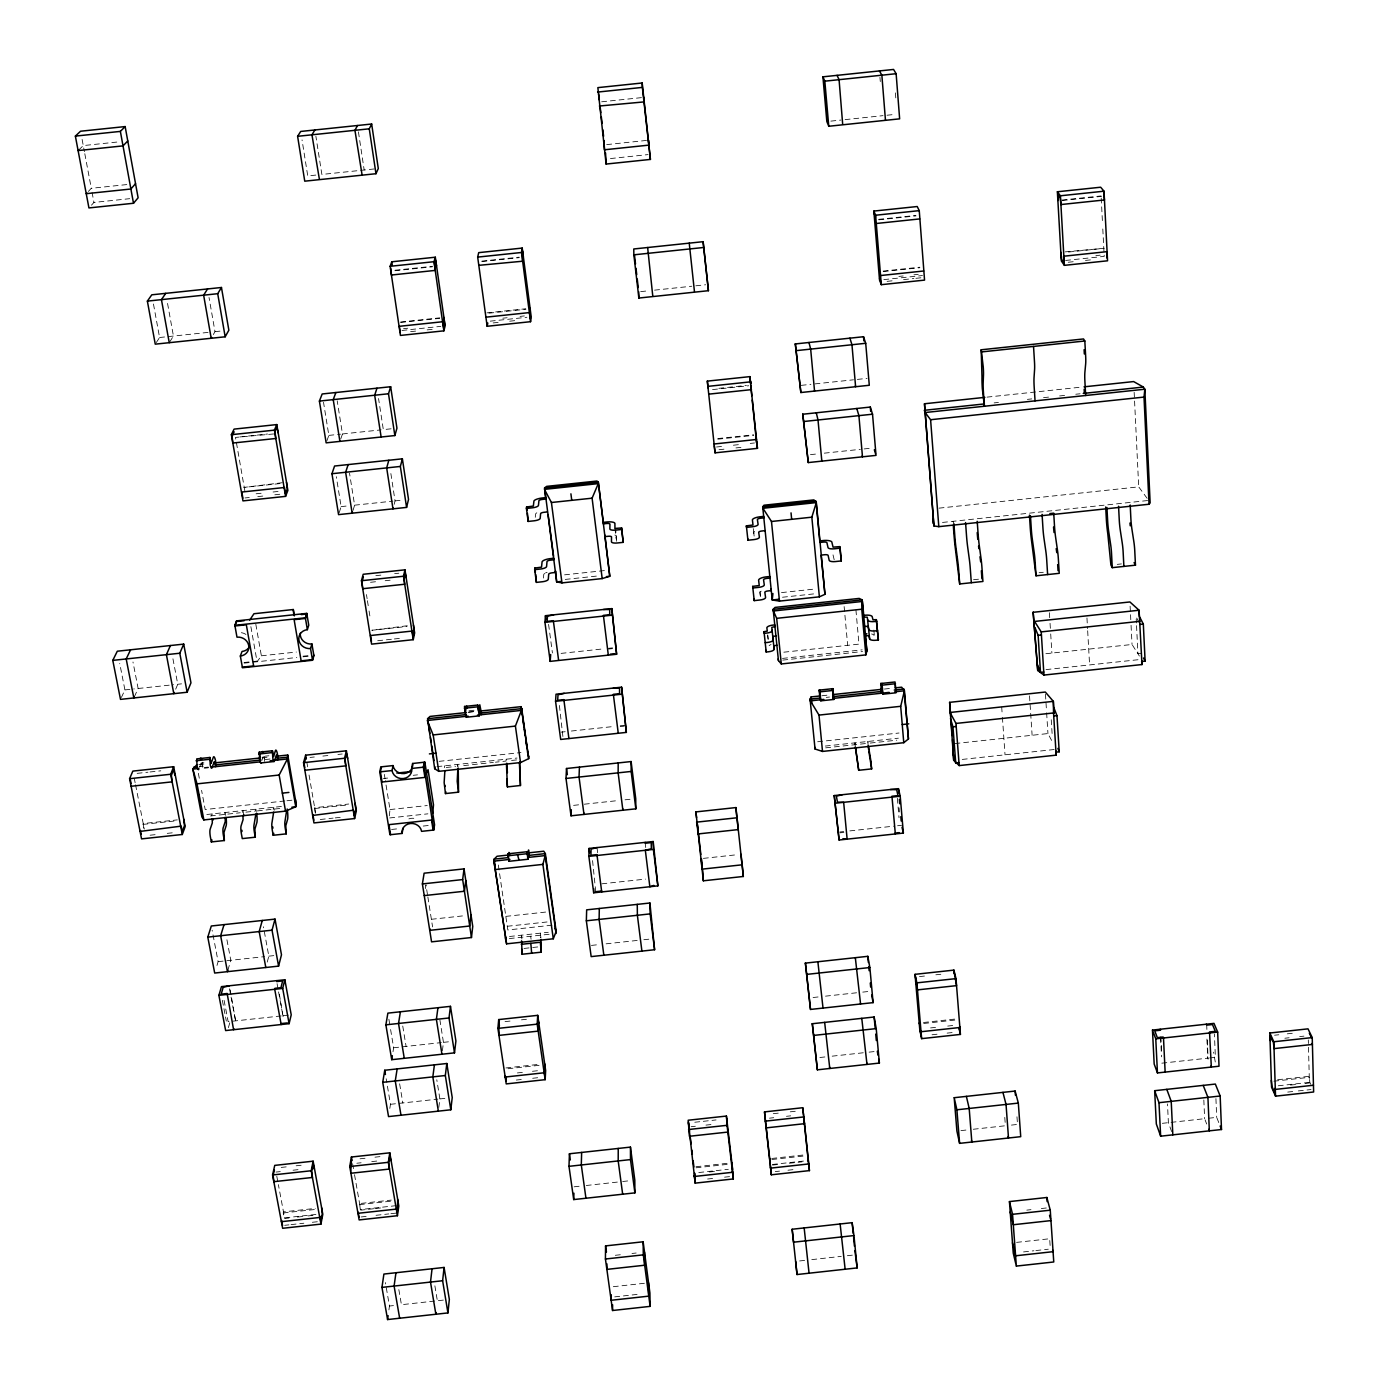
<?xml version="1.0" encoding="UTF-8"?>
<svg xmlns="http://www.w3.org/2000/svg" width="1389" height="1389" viewBox="0 0 1389 1389"><rect width="100%" height="100%" fill="white"/><g stroke="black" fill="none" stroke-linecap="round" stroke-linejoin="round"><path stroke-width="0.75" stroke-dasharray="5 3.75" d="M616.508 541.224L615.761 529.973M595.725 891.686L592.478 859.756M562.892 736.517L559.142 703.216M543.412 578.067L543.776 574.404A8.403 2.604 -7.2 0 1 544.905 573.327M535.269 517.298L535.685 513.843A8.473 2.448 -7.1 0 1 538.203 512.142M506.204 759.21L506.013 761.05L495.456 762.196M389.302 815.899L390.014 809.561L385.343 780.618M438.802 1107.467L439.879 1098.925L436.788 1079.757M442.397 1050.657L443.456 1042.358L439.896 1019.925M388.92 1309.879L389.458 1306.025L385.395 1282.585M457.38 766.277L457.658 764.436L458.127 767.561M389.823 1108.405L390.465 1104.307L386.177 1078.767M425.347 888.561L425.937 884.776L427.534 894.933M444.411 767.683L444.706 765.825M393 1051.733L393.643 1047.775L390.24 1027.391M396.264 1205.652L360.289 1209.576L359.612 1203.551L391.333 1200.079M315.945 1214.437L284.189 1217.91L283.252 1212.962L283.495 1211.885L315.251 1208.413M283.096 1016.661L278.824 990.93M315.095 812.27L314.678 807.703L348.726 804.023M394.146 504.363L395.049 500.891L390.795 473.093M267.226 962.108L268.824 956.17L263.441 926.776M228.404 1027.634L229.862 1022.443M227.883 970.216L230.8 960.285L226.442 937.193M273.129 809.214L273.685 807.304L274.241 810.412M216.979 965.442L218.125 961.657L212.118 930.179M353.014 510.423L354.612 505.179L349.507 473.128M264.605 761.398L264.622 756.397M261.879 760.53L263.129 756.606M339.211 512.628L341.121 506.62L336.312 476.705M224.549 814.44L225.192 812.513L225.782 815.621M211.597 815.829L212.257 813.902M340.791 438.82L342.475 433.958L337.197 400.813M326.832 440.973L328.846 435.399L323.515 402.254M202.568 762.231L202.638 768.048L201.179 763.047L206.857 762.422M199.582 767.214L201.11 763.134M143.605 828.122L143.223 823.538L177.341 819.875M175.691 689.187L177.757 684.256L172.358 655.73M134.368 696.757L138.136 688.493L132.979 662.015M121.381 697.486L124.923 689.916L119.714 663.438M213.333 334.558L215 331.658L209.027 297.489M169.771 341.85L173.434 336.051L167.27 301.882M156.332 342.51L159.579 337.51L153.346 303.358M255.819 624.251L261.375 655.799L257.087 661.754L250.801 626.265M91.448 205.19L93.948 202.429L129.698 198.679M88.358 191.439L91.292 188.296L127.111 184.546M78.756 149.96L83.271 145.585L119.28 141.817M389.458 1306.025L393.452 1305.591M443.351 1300.104L401.438 1304.705L398.504 1287.655M799.63 1260.952L805.603 1260.292M811.801 1259.615L841.265 1256.368M847.359 1255.708L853.315 1255.048M613.313 1286.7L644.409 1283.28M1016.609 1242.374L1049.667 1238.745L1050.362 1248.971M614.719 1296.875L639.565 1294.149M1023.554 1251.923L1033.867 1250.777M1035.916 1250.551L1048.296 1249.197M431.371 919.292L464.759 915.681M505.839 916.375L547.926 911.826M507.28 926.272L549.315 921.723M551.937 925.196L507.818 929.97L498.304 864.843M218.125 961.657L264.587 956.622M268.824 956.17L275.144 955.476M509.503 936.499L548.256 932.297M509.329 938.582L550.113 934.155M524.018 948.444L538.845 946.829M591.436 945.405L599.822 944.503M606.108 943.826L637.568 940.405M643.854 939.728L650.156 939.051M281.186 1015.932L228.161 1021.679L223.837 999.004M283.339 1015.689L289.242 1015.046M505.04 1021.627L511.204 1020.95M521.465 1019.839L527.629 1019.161M919.483 976.589L927.678 975.703M935.856 974.8L942.002 974.14M813.086 997.51L819.302 996.833M825.517 996.156L858.628 992.562M862.76 992.111L868.958 991.433M393.643 1047.775L441.372 1042.583M443.456 1042.358L449.689 1041.681M505.943 1067.95L540.373 1064.2M923.494 1022.495L955.649 1018.988M508.009 1068.731L540.321 1065.207M923.702 1023.467L955.875 1019.96M517.385 1072.933L523.844 1072.221M532.456 1071.284L538.897 1070.589M930.561 1027.929L939.138 1026.992M947.715 1026.072L954.139 1025.36M516.309 1080.052L524.486 1079.166M532.682 1078.263L540.877 1077.378M932.054 1034.77L938.513 1034.058M947.124 1033.121L955.754 1032.183M390.465 1104.307L437.813 1099.133M439.879 1098.925L446.043 1098.248M819.892 1057.498L826.038 1056.821M832.202 1056.161L865 1052.584M869.097 1052.133L875.261 1051.473M1274.564 1035.222L1278.8 1034.77M1287.29 1033.833L1293.663 1033.138M1284.877 1038.225L1289.114 1037.757M1299.705 1036.593L1303.941 1036.142M1161.829 1063.175L1207.718 1058.175L1208.117 1059.147L1207.319 1040.048M1209.628 1057.967L1215.375 1057.342L1214.42 1033.989M281.22 1167.42L287.627 1166.725M296.152 1165.788L302.559 1165.093M360.046 1158.808L366.453 1158.113M374.978 1157.176L383.503 1156.238M694.795 1122.243L701.185 1121.548M703.303 1121.322L716.064 1119.933M773.274 1113.683L779.646 1112.988M790.272 1111.825L796.644 1111.131M276.012 1172.073L280.265 1171.604M293.044 1170.215L299.434 1169.503M356.851 1163.235L361.105 1162.767M371.748 1161.603L378.138 1160.909M691.114 1126.722L695.368 1126.253M705.977 1125.107L712.349 1124.413M769.489 1118.162L773.725 1117.694M786.452 1116.305L790.688 1115.853M1277.654 1079.739L1309.254 1076.301L1309.844 1082.326L1312.31 1087.57M1273.887 1081.198L1309.705 1077.291M1278.262 1085.781L1309.844 1082.326M1290.485 1085.087L1296.805 1084.392M1305.209 1083.472L1309.428 1083.021L1308.299 1039.944M1287.725 1092.084L1296.197 1091.164M1298.316 1090.921L1311.008 1089.549M960.945 1130.611L969.036 1129.726M973.307 1129.257L1005.393 1125.75M1011.452 1125.09L1017.512 1124.43L1016.922 1116.079M696.011 1166.743L729.763 1163.044M771.78 1158.461L805.516 1154.763M283.252 1212.962L315.043 1209.489M359.421 1204.628L393.295 1200.929M696.063 1167.802L729.833 1164.104M771.885 1159.502L805.637 1155.804M698.789 1172.542L728.305 1169.295M772.44 1164.468L808.259 1160.544M288.964 1218.014L284.728 1218.466L278.373 1184.643M297.42 1217.077L305.875 1216.156M307.993 1215.931L316.449 1214.993M373.45 1208.76L360.758 1210.149L354.073 1172.09M375.551 1208.534L384.006 1207.597M574.126 1186.814L582.217 1185.928M586.262 1185.494L618.4 1181.97M622.671 1181.501L630.762 1180.615M709.466 1171.986L717.905 1171.066M772.51 1165.076L780.948 1164.156M789.369 1163.235L801.991 1161.864M1162.367 1123.319L1204.628 1118.683L1206.676 1124.014M1208.638 1118.249L1216.695 1117.364L1218.761 1122.572M284.693 1225.306L288.947 1224.855M291.065 1224.612L303.826 1223.223M312.351 1222.285L318.723 1221.591M361.157 1216.938L367.529 1216.243M376.037 1215.306L388.798 1213.917M390.917 1213.691L397.289 1212.979M707.609 1179.018L716.099 1178.08M724.572 1177.16L730.927 1176.466M775.253 1171.604L779.489 1171.135M787.962 1170.215L794.317 1169.521M615.327 1255.291L623.661 1254.389M631.995 1253.468L636.162 1253.017M1026.801 1210.132L1030.968 1209.663M1041.333 1208.534L1047.566 1207.84M939.051 508.148L1138.702 486.862L1148.686 500.439L941.048 522.594M375.863 575.654L384.215 574.768M394.667 573.64L398.834 573.206M370.55 582.286L376.801 581.609M385.152 580.724L393.504 579.838M564.594 574.838L606.021 570.41M565.271 579.421L599.215 575.81M407.237 625.745L371.835 630.259L407.064 626.491M781.503 592.599L815.812 588.919M782.511 597.235L816.194 593.641M377.704 640.746L392.288 639.183M394.372 638.957L402.688 638.072M261.375 655.799L296.343 652.049M973.515 579.734L979.835 579.057M1039.094 572.719L1043.295 572.268M1117.242 564.368L1121.444 563.917M244.03 662.501L256.965 661.129M303.01 656.198L309.487 655.504M244.151 663.126L296.795 657.501M303.115 656.823L309.591 656.129M124.923 689.916L134.351 688.909M138.136 688.493L173.59 684.708M177.757 684.256L181.525 683.857M561.087 653.386L604.111 648.785M608.417 648.316L612.532 647.882M608.399 649.062L612.532 648.628M783.847 652.188L858.975 644.131L855.902 609.649M782.511 658.403L862.187 649.861M782.771 660.105L862.569 651.545M468.996 710.803L478.354 709.796M468.805 712.001L475.385 711.29M468.145 712.349L476.618 711.428M1045.882 653.715L1132.035 644.479L1139.379 656.042M1141.168 653.264L1137.921 653.611L1136.515 624.981M1046.021 669.602L1139.397 659.584M821.923 695.767L830.535 694.83M884.411 689.048L893.04 688.128M265.195 756.172L268.928 755.772M198.887 764.575L207.343 763.672M262.035 757.821L268.702 757.074M826.264 697.382L829.493 697.035M137.146 773.36L147.911 772.215M150.047 771.971L160.794 770.826M199.408 766.606L203.315 766.19M265.177 759.557L270.056 759.019M310.025 757.439L314.313 756.988M322.89 756.067L329.332 755.373M337.926 754.453L342.215 753.984M561.104 732.142L565.184 731.708M571.383 731.031L613.938 726.464M620.223 725.787L626.335 725.145M620.223 726.603L624.303 726.152M439.08 761.346L520.962 752.56M436.927 766.659L517.003 758.047M446.268 767.475L455.54 766.485M463.735 765.599L493.338 762.422M511.569 760.46L518.982 759.661M383.364 778.517L387.635 778.066M413.228 775.305L417.499 774.854M817.67 741.761L899.03 733.01M284.814 800.967L205.19 809.527L201.579 790.358M286.967 800.741L295.579 799.804M825.326 746.049L898.37 738.184M206.822 814.492L282.314 806.367M825.656 747.855L868.212 743.271L867.812 741.466L868.09 744.608M870.243 743.063L896.773 740.198M210.399 815.968L240.245 812.756M257.364 810.916L281.967 808.259M142.876 824.406L177.011 820.743M314.452 808.554L348.535 804.891M954.972 743.566L1047.948 733.566L1052.602 742.299M150.116 835.206L158.676 834.285M167.253 833.365L173.677 832.671M390.014 809.561L427.274 805.551M320.269 819.493L333.1 818.121M335.235 817.895L343.795 816.975M389.719 817.947L427.899 813.832M962.264 759.418L1054.182 749.522M573.622 805.36L580.046 804.665M584.335 804.196L618.609 800.515M625.033 799.821L631.457 799.126M391.576 829.459L399.233 828.643M428.194 825.517L422.447 826.142A9.81 8.907 8 0 0 421.77 823.885M839.72 831.994L843.713 831.56M849.86 830.9L893.596 826.177M897.589 825.743L901.583 825.309M839.859 832.862L843.87 832.428M703.407 858.367L736.865 854.739M601.871 883.821L645.52 879.098M610.448 158.554L648.073 154.596M395.136 270.23L432.413 266.306M481.966 261.097L519.208 257.173M878.681 219.34L915.802 215.434M1061.995 200.051L1101.112 195.936M394.945 270.733L432.257 266.81M481.844 261.583L519.139 257.66M878.89 219.809L916.028 215.903M1062.325 200.502L1101.477 196.387M159.579 337.51L210.833 332.11M215 331.658L220.938 331.033M640.694 291.621L648.559 290.787M654.566 290.145L691.791 286.221M695.837 285.804L705.681 284.762M400.727 321.953L439.792 317.838M486.949 312.855L525.789 308.757M883.126 271.081L919.674 267.226M1065.137 251.878L1104.133 248.284L1065.467 252.364M400.553 322.491L439.653 318.376M488.893 313.185L525.91 309.278M883.317 271.567L919.9 267.712M403.557 328.672L407.672 328.238M502.818 318.203L507.124 317.734M520.076 316.379L524.382 315.928M898.891 276.411L903.197 275.96M913.945 274.814L918.251 274.362M1095.886 255.628L1100.175 255.177M401.994 330.46L440.817 326.363M490.265 321.154L526.9 317.282M883.821 279.623L922.47 275.543M1065.623 260.438L1104.22 256.375L1102.658 226.199M410.623 331.641L416.839 330.981M427.17 329.887L433.368 329.245M493.164 322.925L499.363 322.265M509.694 321.189L517.958 320.303M887.102 281.359L895.332 280.491M903.579 279.623L913.858 278.529M915.924 278.321L922.105 277.661M1068.228 262.243L1076.857 261.34M1085.486 260.42L1094.115 259.517M239.776 436.962L267.521 434.01M273.65 433.958L235.505 437.413L245.193 492.869M718.842 388.33L746.449 385.413M712.54 389.597L748.671 385.76M328.846 435.399L340.531 434.167M342.475 433.958L381.176 429.861M391.108 428.802L383.329 429.635L378.555 398.539M801.21 385.361L810.898 384.319M814.978 383.902L853.506 379.805M857.378 379.405L867.066 378.381M987.006 397.132L1081.892 387.062M994.142 402.897L998.431 402.445M1027.391 399.372L1031.697 398.903M1043.556 397.653L1048.869 397.08M1059.616 395.952L1065.033 395.379M1075.781 394.233L1080.069 393.782M282.262 482.712L243.839 487.417L282.002 483.355M717.766 438.577L753.619 434.774M717.835 439.184L753.723 435.382M256.132 493.789L262.469 493.112M273.06 492.001L279.415 491.324M716.533 446.998L722.853 446.32M733.392 445.209L739.712 444.532M750.251 443.404L754.453 442.969M245.02 497.957L249.273 497.505M257.798 496.602L266.306 495.699M274.831 494.797L281.22 494.102M718.998 449.723L725.353 449.046M735.962 447.918L742.316 447.241M810.464 454.637L818.138 453.821M824.302 453.161L860.347 449.342M864.184 448.925L871.858 448.109M341.121 506.62L346.903 505.995M354.612 505.179L392.931 501.116M395.049 500.891L402.758 500.075M601.663 101.796L641.683 97.612M315.807 175.083L307.75 175.934L302.038 139.924M374.266 168.954L321.866 174.441L315.893 136.313M606.698 144.612L646.493 140.428M830.865 121.121L840.883 120.062M845.102 119.628L883.022 115.652M887.033 115.235L895.054 114.384M1139.049 622.498L1136.098 616.768L1136.41 622.932M873.855 635.277L873.75 635.051A6.615 2.274 -5.1 0 0 871.563 633.974M1215.271 1061.977L1213.604 1052.15M952.993 521.309L953.913 523.809M1171.621 1131.531L1168.392 1122.659L1167.489 1103.925M263.736 757.057L264.066 758.394M834.181 559.75L832.949 554.558A8.351 2.622 -5.4 0 0 830.257 553.326M616.542 536.362L616.49 536.085A8.421 2.535 -6.8 0 0 614.841 535.043M855.329 744.66L854.947 742.855L855.242 745.98M134.334 778.639L135.132 782.719M135.549 784.768L144.334 829.111M222.362 1000.358L223.56 1006.574M223.942 1008.657L225.14 1014.855M225.539 1016.939L226.32 1021.071M230.175 989.888L235.765 1021.8L231.078 997.042M229.498 988.794L230.678 994.975M82.107 139.421L84.416 151.679M84.798 153.71L91.292 188.296M92.056 192.342L93.948 202.429M276.793 1176.257L277.974 1182.543M198.367 773.326L199.981 781.833M277.071 983.638L278.199 989.836M278.581 991.902L282.714 1014.612M243.544 813.711L242.988 810.603L242.363 812.53L255.316 811.124L255.923 809.214L256.479 812.322M352.598 1163.704L353.709 1169.989M306.934 762.735L307.646 766.832M309.053 774.993L315.633 813.277M434.879 1285.832L437.361 1300.764M388.885 1019.248L389.91 1025.36M399.633 1083.802L402.827 1102.953M402.741 1026.037L406.092 1046.421M384.336 774.42L385.013 778.552M366.453 594.561L367.113 598.676M367.425 600.725L368.745 608.955M369.075 611.004L370.377 619.234M427.864 896.964L432.587 926.914M358.431 131.868L364.178 170.014M530.72 936.255L531.067 939.277M754.14 536.067L753.706 532.56A8.386 2.552 -5.8 0 1 755.182 531.171M548.586 624.39L552.423 652.986M597.096 848.453L597.652 852.707M614.928 528.376L616.23 539.071M645.208 843.262L645.729 847.516M521.882 939.016L521.379 935.214L521.483 939.311M767.735 635.172L768.169 639.305M767.666 634.964L768.1 639.096M753.255 528.584L754.158 535.529M759.939 591.662L760.582 597.964L759.887 592.547A8.317 2.709 -5.8 0 1 762.023 590.759M540.929 937.801L540.356 933.165L540.529 937.662M844.13 606.559L847.672 645.347M873.855 630.085L874.566 638.159M899.048 807.86L899.395 811.957M897.363 798.328L897.919 804.804M898.11 806.974L899.03 817.756M879.949 77.315L880.296 81.569M895.401 92.889L895.888 99.279M1004.785 1117.398L1005.237 1123.666M1001.695 706.914L1002.268 715.248M1002.424 717.332L1005.028 754.817M1029.527 695.837L1032.114 735.267M1051.247 719.745L1052.115 733.722M1045.448 694.135L1046.507 710.734M1046.629 712.817L1047.948 733.566M1049.407 612.705L1049.928 621.213M1050.049 623.331L1050.588 631.821M1050.709 633.957L1051.89 653.073M1086.962 617.983L1087.552 628.644M1087.674 630.78L1089.601 664.932M1101.217 198.089L1102.553 224.028M1160.857 1036.576L1161.569 1051.438M1160.579 1037.722L1161.517 1056.821M1130.108 606.194L1130.438 612.584M1130.542 614.702L1130.959 623.21M1131.063 625.345L1132.035 644.479M1134.153 392.323L1138.702 486.862M1203.829 1099.949L1204.628 1118.683M1215.931 1098.63L1216.695 1117.364M1206.711 1025.169L1206.885 1029.423M1206.919 1039.076L1207.718 1058.175M545.53 572.962A8.403 2.604 -7.2 0 1 547.11 572.32M408.887 818.885A9.81 8.907 8 0 1 416.387 818.972M241.339 632.707A10.227 9.358 18.5 0 1 246.27 634.669M769.124 645.677A6.615 2.274 -5.8 0 1 771.069 644.531"/><path stroke-width="1.5" d="M622.88 808.936L622.88 810.221L618.14 772.84L618.192 762.943M603.312 522.351L598.312 482.191L596.992 481.028L546.658 486.376L544.575 487.904L556.676 581.922L561.972 582.894L602.184 578.588L609.788 576.261L604.892 535.112L604.857 536.64L608.208 536.276A3.368 1.007 -6.8 0 1 611.525 536.935L611.455 541.797A5.921 1.788 -6.7 0 0 617.324 542.977L623.21 542.352L621.647 527.959L614.945 528.445L614.91 523.288A8.438 2.5 -6.8 0 0 607.74 521.899L603.312 522.351L603.277 523.861L606.628 523.497A3.368 0.99 -6.8 0 1 609.945 524.157L609.875 528.949A5.921 1.771 -6.7 0 0 615.744 530.112L621.647 529.487L621.647 527.959M626.352 732.402L621.612 687.173L556.017 694.205L555.565 701.306L560.687 739.452L626.352 732.402L621.612 687.173M618.244 1148.443L618.192 1160.944L622.671 1194.21M618.157 732.472L613.348 694.326L619.529 693.667L619.563 688.18L613.417 688.059M611.177 1294.704L611.143 1300.278L648.75 1296.145L648.559 1282.828M616.612 654.254L611.82 608.608L545.46 615.692L544.939 622.341L550.183 661.372L616.612 654.254L611.82 608.608M612.566 1310.504L605.43 1259.007L605.569 1245.898L643.142 1241.783L649.913 1293.003L650.121 1306.372L612.566 1310.504L612.601 1304.757M606.924 1263.886L606.871 1269.39L644.67 1265.223L644.496 1252.097M599.319 908.475L599.11 919.414L603.85 955.233M603.521 609.493L609.736 609.563L609.667 614.702L603.399 615.362L608.313 655.157M506.794 778.812L507.419 786.903L520.458 785.497L519.712 761.814M597.114 847.568L591.072 849.096L590.915 855.259L596.957 854.617L601.715 891.946L601.732 891.026L595.725 891.686M832.862 688.666L833.921 699.448L820.812 700.82L819.77 690.073L832.862 688.666L833.209 690.42L820.083 691.826M593.693 892.797L588.867 856.371L589.092 848.436L653.195 841.526L657.865 885.869L593.693 892.797L593.798 888.752M581.644 1152.436L581.297 1164.972L585.95 1198.238M984.853 397.358L924.484 403.765L933.929 525.945L938.808 526.657L1149.033 504.242L1150.144 502.887L1144.831 389.215L1143.373 387.062L1133.632 381.576L1084.045 386.837M586.349 920.803L586.662 909.847L649.913 903.006L654.601 949.729L591.158 956.604L586.349 920.803L650.139 913.893L649.913 903.006M1054.095 713.408L1053.348 701.358L1045.327 692.052L949.625 702.348L953.705 760.339L959.209 765.582L1056.161 755.147L1056.265 751.241M573.709 1199.575L568.986 1166.326L569.438 1153.773L630.45 1147.106L634.808 1180.181L634.895 1192.873L573.709 1199.575L573.917 1193.203M584.04 813.121L583.988 814.405L579.039 777.059L579.421 767.11M606.108 164.058L597.86 87.629L642.187 82.993L650.417 159.422L606.108 164.058L605.552 152.912M571.018 815.812L566 778.465L566.504 768.499L631.11 761.554L635.728 798.675L635.832 808.832L571.018 815.812L571.296 809.683M895.523 687.833L895.193 683.718M599.354 106.015L643.975 101.918L643.802 97.386M509.78 854.877L497.036 856.266L494.137 859.149L493.928 861.128L506.586 943.843L553.291 938.773L556.156 931.446L545.339 853.61L543.759 851.214L528.896 852.829M545.165 1079.67L545.651 1070.589L537.717 1015.342L498.703 1019.578L497.904 1028.398L506.238 1083.906L545.165 1079.67L537.178 1024.144L537.717 1015.342M564.212 693.337L558.013 694.778L557.666 700.299L563.865 699.639L568.9 738.566M544.679 1063.731L544.974 1076.926L544.228 1071.77L544.175 1072.777L505.197 1077.031L505.283 1076.006L506.065 1081.18L506.343 1077.638M518.809 859.392L517.541 854.739M538.724 1022.304L538.654 1023.276L537.908 1018.05L538.185 1031.124L498.964 1035.395L498.877 1022.287M521.569 940.839L522.108 954.243L541.189 952.177L541.068 939.415M509.173 860.433L508.982 861.302L508.044 853.801L527.386 851.7C527.56 864.583 528.549 838.036 529.192 857.308L545.2 855.589L545.339 853.61L529.331 855.346M558.534 659.706L553.343 620.709L547.092 621.387L547.492 616.212L553.76 614.806M507.402 772.701L506.777 763.203M550.183 661.372L550.686 654.497M522.108 954.243L521.899 949.329M529.192 857.308C528.966 846.422 527.976 870.747 527.386 851.7M432.778 813.294L433.49 804.873L428.055 769.714L426.024 773.933M466.027 712.574L430.017 716.429L427.604 718.703L434.688 768.725L438.75 771.346L520.545 762.561L528.705 758.62L521.118 706.654L480.854 710.977M606.472 576.609L609.788 576.261L598.312 482.191L544.575 487.904L545.721 499.05L542.37 499.415A3.386 0.972 -7.1 0 0 538.915 500.752L538.446 505.457A5.973 1.719 -7.2 0 1 532.352 507.818L526.414 508.461L528.167 521.431L534.088 520.806A5.955 1.736 -7.2 0 0 540.182 518.392L540.616 513.635A3.386 0.972 -7.1 0 1 544.071 512.281L547.422 511.933M560.896 581.47L556.676 581.922L555.531 570.879L555.426 572.459L552.093 572.824A3.351 1.042 -7.2 0 0 548.69 574.23L548.29 579.265A5.903 1.84 -7.3 0 1 542.266 581.765L536.397 582.39L535.685 574.421M505.37 938.999L505.561 936.933M865.833 654.896L861.77 609.215L862.1 599.857L859.183 598.416L775.01 607.427L773.169 609.354L778.448 660.574L781.295 663.959L865.833 654.896L866.892 651.094L862.5 601.454L773.413 610.986L773.169 609.354L862.1 599.857L862.968 609.58M534.678 569.646L534.834 568.049L541.519 567.146L542.092 561.746A8.403 2.57 -7.2 0 1 549.454 558.725L553.864 558.239L553.742 559.802L550.409 560.166A3.368 1.024 -7.2 0 0 547.006 561.555L546.589 566.538A5.921 1.823 -7.3 0 1 540.564 569.021L534.678 569.646L536.397 582.39M530.824 943.287L531.64 953.219M447.935 1312.918L449.342 1299.444L444.081 1267.445L383.902 1274.06L381.958 1287.395L387.583 1319.55L447.935 1312.918L442.622 1280.745L444.081 1267.445M1149.033 504.242L1144.015 397.08L1144.831 389.215L925.143 412.533L924.293 410.311L984.436 403.921M528.167 521.431L527.455 513.444M436.059 1312.536L435.868 1314.237L430.503 1282.064L432.048 1268.782M526.414 508.461L526.587 506.968L533.341 506.065L533.949 500.96A8.49 2.413 -7.1 0 1 541.397 498.078L545.86 497.575M444.914 785.289L444.984 786.556M450.8 1109.794L452.224 1097.57L446.807 1063.505L384.736 1070.259L382.739 1082.326L388.538 1116.582L450.8 1109.794L445.331 1075.52L446.807 1063.505M471.461 937.523L472.746 926.446L464.03 868.889L424.114 873.195L422.395 883.925L431.562 941.846L471.461 937.523L462.659 879.584L464.03 868.889M454.498 1052.862L455.905 1041.003L450.47 1006.348L387.878 1013.137L385.882 1024.839L391.715 1059.685L454.498 1052.862L449.012 1017.981L450.47 1006.348M471.01 915.004L469.708 926.012L429.739 930.352L429.948 928.946M465.784 880.47L464.43 891.252L424.253 895.592M434.41 1064.859L432.83 1076.874L438.351 1111.148M478.701 710.908L479.795 704.779L481.393 712.939L481.167 714.71L480.177 709.623L479.205 715.873L477.764 705.056L464.586 706.463L466.044 717.28L479.205 715.873M530.563 321.692L531.206 316.831L522.212 248.075L478.701 252.642L477.677 257.104L487.157 326.276L530.563 321.692L521.5 252.485L522.212 248.075M437.952 1007.702L436.389 1019.352L441.945 1054.216M530.094 308.306L530.355 319.001L529.504 312.577L486.098 317.161M395.952 1272.741L394.094 1286.058L399.65 1318.23M387.583 1319.55L388.121 1315.678M895.888 692.399L895.054 681.982L881.963 683.388L882.97 694.187L881.425 688.093L881.737 693.198L881.321 691.462L880.869 683.197L882.414 688.597M397.428 1215.722L398.799 1205.982L389.788 1152.818L351.417 1157.02L349.733 1166.534L359.143 1219.924L397.428 1215.722L388.33 1162.315L389.788 1152.818M444.879 770.669L444.15 782.649L445.47 793.57L458.526 792.164L458.248 768.412M397.688 1199.384L397.289 1212.979L396.455 1208.013L396.299 1209.107L357.98 1213.292L358.154 1212.215L359.039 1217.181M445.47 793.57L445.765 791.661M390.917 1159.52L390.76 1160.562L389.91 1155.544L388.781 1162.94L389.476 1169.052L350.913 1173.254L351.104 1172.194M433.75 830.032L434.566 824.84L424.86 762.162L412.637 763.481A9.914 9.063 9.6 0 1 404.268 773.551A9.914 9.063 9.6 0 1 393.052 765.582L380.829 766.884L379.753 771.885L389.927 834.754L402.098 833.435A9.862 8.942 7.9 0 1 410.432 823.486A9.862 8.942 7.9 0 1 421.579 831.351L433.75 830.032L423.992 767.127L424.86 762.162M397.15 1068.922L395.257 1080.972L400.987 1115.228M523.358 256.739L522.42 250.732L522.646 261.219L478.997 265.316M433.646 826.629L433.108 830.101L431.545 820.048L388.955 824.649L390.587 834.685M241.929 830.292L241.964 831.577M400.397 1011.782L398.521 1023.467L404.268 1058.314M391.715 1059.685L392.358 1055.709M434.688 768.725L435 766.867M351.521 1159.746L350.809 1170.51M402.098 833.435L403.053 828.226M379.753 771.885L392.045 770.565A9.949 9.098 9.5 0 0 403.314 778.569A9.949 9.098 9.5 0 0 411.717 768.447L412.637 763.481M320.946 1224.108L322.804 1214.299L313.133 1161.187L274.744 1165.388L272.574 1174.972L282.644 1228.293L320.946 1224.108L311.205 1170.753L313.133 1161.187M321.606 1207.718L322.3 1213.743L320.859 1221.348L319.939 1216.382L319.73 1217.476L281.394 1221.678L281.62 1220.584L282.557 1225.549M772.926 593.502L772.232 599.979L779.472 601.107L819.371 596.836L824.944 594.336L816.333 502.592L813.937 499.901L763.985 505.214L762.7 506.811L772.232 599.979L778.517 599.301M487.157 326.276L487.799 323.012M314.348 1167.889L314.14 1168.948L313.22 1163.93L311.726 1171.361L312.438 1177.473L273.841 1181.674L273.129 1175.58M392.045 770.565L393.052 765.582M413.245 639.687L414.651 632.915L404.963 569.837L363.206 574.282L361.453 580.724L371.592 644.131L413.245 639.687L403.487 576.244L404.963 569.837M413.453 625.085L414.182 631.7L413.106 636.961L412.186 631.057L370.516 635.52L371.471 641.405M381.471 766.815L380.412 771.815L382.062 782.007L424.93 777.406L423.332 767.197L424.218 762.231L425.121 768.082M820.812 700.82L819.666 694.708L819.805 696.792M273.564 1173.705L274.397 1169.989M354.612 818.555L356.348 810.777L346.399 750.807L305.632 755.182L303.531 762.665L313.949 822.93L354.612 818.555L344.559 758.255L346.399 750.807M406.178 577.789L405.102 572.528L403.956 577.529L404.72 584.231L362.737 588.71L361.973 582.008M355.115 803.346L355.844 809.787L354.49 815.812L353.553 810.204L312.664 815.447L312.89 814.579L313.845 820.187M272.817 826.959L272.869 828.243M289.103 1023.676L291.221 1014.838L284.849 979.766L221.459 986.624L218.889 995.34L225.643 1030.569L289.103 1023.676L282.696 988.43L284.849 979.766M814.735 747.178L815.048 749.001L822.514 751.432L903.77 742.698L900.697 706.307L904.43 690.767L901.652 687.19L895.193 687.885M347.649 758.359L346.503 753.533L345.08 759.332L345.826 765.86L304.851 770.253M406.578 507.402L408.522 499.45L402.376 458.821L334.575 466.027L331.954 473.718L338.569 514.625L406.578 507.402L400.362 466.444L402.376 458.821M443.872 330.842L445.122 325.911L435.313 257.208L391.767 261.792L390.135 266.306L400.431 335.426L443.872 330.842L433.993 261.705L435.313 257.208M276.932 980.617L276.689 981.572L282.644 980.929L280.943 987.666L274.97 988.326L274.727 989.281L281.168 1024.544L281.411 1023.554L287.349 1022.912M278.581 966.119L281.481 954.799L275.022 919.101L211.319 925.994L207.794 937.124L214.687 973.047L278.581 966.119L272.036 930.179L275.022 919.101M443.907 317.404L444.688 324.332L443.716 328.151L442.796 321.727L399.338 326.311L400.292 332.735M393.243 507.836L392.983 508.843L386.68 467.902L388.816 460.263M553.291 938.773L542.891 864.392L545.2 855.589L556.051 933.512M362.425 580.324L363.345 576.991M233.856 1028.711L233.578 1029.7L227.154 993.5L221.181 994.159L223.16 987.371L229.393 985.773M295.579 799.804L295.788 806.766L285.526 811.141L203.853 819.927L201.874 816.871L192.845 769.107L196.769 764.801M273.65 812.183L272.001 822.566A5.712 0.972 83.9 0 0 272.279 830.066L273.199 835.275L286.221 833.869L285.804 825.743L287.662 819.006A8.143 1.354 83.9 0 0 287.315 809.856L287.176 809.006M262.278 920.473L259.187 931.568L265.803 967.508M394.858 435.556L396.941 428.194L390.656 386.732L322.179 393.972L319.401 401.091L326.155 442.848L394.858 435.556L388.503 393.764L390.656 386.732M305.736 757.908L304.104 763.724L304.764 767.527M273.199 835.275L273.772 833.296M436.545 265.872L435.486 259.882L434.444 263.372L435.226 270.404L391.438 275.022L390.639 267.99M227.883 970.216L227.466 971.658L220.643 935.735L224.063 924.605M277.175 756.172L287.749 755.026L287.419 758.95L279.154 775.027L285.526 811.141M248.631 647.951A10.227 9.358 18.5 0 1 242.051 651.441L240.349 656.025L242.45 667.762L312.525 660.261L313.897 655.677L311.917 643.975A10.174 9.393 16.6 0 1 300.284 633.193M313.792 655.052L312.421 659.636L301.135 660.834L294.121 619.668L305.458 618.452L306.882 614.025L301.291 614.615M242.919 815.482L243.092 819.545L241.078 825.899A5.712 1.042 83.9 0 0 241.321 833.4L242.276 838.591L255.298 837.202L254.899 829.077L256.93 822.305A8.143 1.441 83.9 0 0 256.618 813.155M312.525 660.261L310.528 648.524L311.917 643.975M352.476 512.176L352.164 513.183L345.635 472.26L348.153 464.586M273.616 756.467L275.526 750.338A8.195 1.372 83.7 0 1 277.487 754.192L277.644 760.009L276.376 754.956L274.397 761.085A5.764 0.972 83.7 0 1 272.782 757.943L272.418 750.772L259.257 752.178L259.604 759.366A5.764 0.99 83.7 0 0 261.254 762.492M819.371 596.836L811.836 517.177L816.333 502.592L762.926 508.287L762.7 506.811L816.02 501.134L819.753 540.911L820.083 542.439L823.399 542.075A3.351 1.042 -5.4 0 1 826.941 542.752L828.018 547.613A5.886 1.84 -5.4 0 0 834.268 548.794L840.119 548.169L841.283 560.93L835.431 561.555A5.869 1.858 -5.4 0 1 829.198 560.34L828.122 555.409A3.334 1.042 -5.4 0 0 824.58 554.732L821.264 555.096M310.528 648.524A10.227 9.428 16.5 0 1 298.913 640.173A10.227 9.428 16.5 0 1 307.351 629.668L308.757 625.189L306.761 613.382L236.581 620.883L234.863 625.345L236.981 637.169A10.261 9.393 18.4 0 1 248.718 645.52A10.261 9.393 18.4 0 1 240.349 656.025M307.351 629.668L305.354 617.81L306.761 613.382M376.957 388.191L374.683 395.24L381.124 437.014M212.152 818.798L212.326 822.861L210.156 829.233A5.712 1.111 83.9 0 0 210.347 836.734L211.336 841.925L224.358 840.536L223.994 832.41L226.181 825.622A8.143 1.528 83.9 0 0 226.077 817.496M211.336 841.925L211.996 839.946M211.128 763.256L213.437 756.988A8.212 1.545 83.7 0 1 215.59 760.825L215.677 766.659L214.253 761.658L211.996 767.787A5.782 1.094 83.7 0 1 210.208 764.662L209.895 757.474L196.734 758.898L197.03 766.086A5.782 1.129 83.7 0 0 198.853 769.193M182.289 834.494L185.171 826.611L173.677 766.711L132.84 771.103L129.594 778.691L141.556 838.887L182.289 834.494L170.691 774.263L173.677 766.711M183.73 819.18L184.494 825.622L182.254 831.751L181.178 826.142L140.081 831.421L140.428 830.535L141.174 834.268M335.878 392.531L333.221 399.615L339.906 441.389M236.581 620.883L234.967 625.97L246.322 624.772L253.631 665.921L242.346 667.137M285.578 496.377L287.87 490.421L276.793 424.583L234.064 429.114L231.373 434.688L242.953 500.891L285.578 496.377L274.397 430.139L276.793 424.583M175.118 774.263L174.788 775.097L173.694 769.437L171.403 775.322L172.149 781.851L131.104 786.261M286.499 482.261L287.28 489.032L285.492 493.651L284.45 487.504L241.808 492.036L242.884 498.182M187.133 692.243L190.953 682.85L183.713 644.114L117.301 651.215L112.787 660.383L120.496 699.379L187.133 692.243L179.789 653.229L183.713 644.114M262.347 752.022L262.469 751.727A8.212 1.406 83.7 0 1 263.406 752.109M520.545 762.561L515.406 726.1L522.142 708.564L481.393 712.939M174.302 692.486L173.799 693.667L166.402 654.653L170.43 645.538M278.182 432.882L276.88 427.274L275.022 431.614L275.803 438.49L232.831 443.039L232.032 436.163L234.133 431.805M602.184 578.588L592.096 498.182L598.277 483.632L544.453 489.362L551.416 502.505L561.972 582.894M375.968 173.712L378.294 168.538L371.662 124.02L300.701 131.451L297.611 136.313L304.747 181.178L375.968 173.712L369.266 128.812L371.662 124.02M134.368 696.757L133.83 697.955L126.191 658.959L130.583 649.792M362.025 174.563L354.942 130.323L357.477 125.514M200.207 758.689L200.346 758.394A8.212 1.597 83.7 0 1 201.665 759.245M819.77 695.993L811.141 696.913L810.065 699.118L815.048 749.001M896.044 692.781L882.97 694.187M319.348 179.025L311.952 134.802L314.904 129.958M225.174 336.798L228.855 330.2L221.459 287.488L151.783 294.815L147.373 301.118L155.255 344.159L225.174 336.798L217.708 293.704L221.459 287.488M211.666 337.44L211.197 338.274L203.645 295.197L207.534 288.947M165.725 293.357L161.437 299.642L169.25 342.684M133.5 203.263L138.119 197.794L125.149 126.573L80.562 131.226L75.371 136.105L88.931 207.933L133.5 203.263L120.374 131.399L125.149 126.573M135.532 183.661L130.896 189.008L86.24 193.679L86.882 193.002M127.771 140.931L123.031 145.88L78.097 150.585L78.756 149.96M903.77 742.698L908.458 738.948L904.43 690.767L894.707 691.809M1050.969 1220.601L1013.31 1224.733L1010.202 1211.955M792.164 1229.248L797.026 1274.529L857.152 1267.914L853.957 1235.568L852.134 1222.667L792.164 1229.248L793.518 1242.2L853.957 1235.568M1016.349 1266.091L1053.765 1261.976L1050.258 1210.184L1046.855 1197.492L1009.438 1201.589L1013.241 1253.052L1016.349 1266.091L1012.546 1214.316L1009.438 1201.589M207.794 937.124L272.036 930.179M521.292 944.329L540.356 942.263L541.189 952.177M218.889 995.34L282.696 988.43M805.394 963.115L867.812 956.327L869.861 967.525L873.091 1002.632L810.499 1009.438L805.394 963.115L810.499 1009.438M806.922 974.366L869.861 967.525M385.882 1024.839L449.012 1017.981M915.038 974.331L953.913 970.112L955.997 978.62L960.424 1034.423L921.636 1038.642L919.796 1029.839L915.038 974.331L916.879 982.856L921.636 1038.642M497.904 1028.398L537.178 1024.144M916.879 982.856L955.997 978.62M812.305 1023.728L874.132 1017.008L876.216 1028.607L879.393 1063.071L817.374 1069.825L812.305 1023.728L817.374 1069.825M382.739 1082.326L445.331 1075.52M813.867 1035.395L876.216 1028.607M1152.471 1030.082L1213.986 1023.38L1217.667 1032.096L1219.021 1066.214L1157.454 1072.933L1154.172 1064.009L1152.471 1030.082L1155.77 1038.833L1157.454 1072.933M1155.77 1038.833L1217.667 1032.096M1269.824 1033.017L1308.004 1028.85L1312.24 1037.583L1313.629 1091.997L1275.536 1096.164L1271.56 1087.153L1269.824 1033.017L1273.817 1041.767L1275.536 1096.164M1273.817 1041.767L1312.24 1037.583M732.645 1169.451L726.412 1116.062L688.18 1120.229L695.16 1183.133L733.305 1178.948L731.881 1162.819M765.461 1121.791L764.506 1111.895L802.72 1107.727L803.884 1117.589M954.191 1097.709L1015.116 1091.042L1018.328 1103.092L1020.724 1136.671L959.608 1143.355L956.899 1131.063L954.191 1097.709L956.899 1109.794L959.608 1143.355M272.574 1174.972L311.205 1170.753M349.733 1166.534L388.33 1162.315M688.562 1129.517L727.055 1125.316L733.305 1178.948M956.899 1109.794L1018.328 1103.092M1154.658 1090.695L1215.34 1084.062L1220.167 1096.008L1221.504 1129.517L1160.648 1136.185L1156.325 1123.979L1154.658 1090.695L1158.982 1102.692L1160.648 1136.185M568.986 1166.326L630.484 1159.589L630.45 1147.106M1313.456 1085.243L1275.328 1089.41L1274.876 1088.42L1275.033 1093.473L1271.942 1086.476L1271.334 1080.434M1158.982 1102.692L1220.167 1096.008M808.745 1163.947L770.565 1168.132L770.478 1167.073M771.312 1174.799L809.44 1170.614L803.814 1116.93L765.374 1121.131L771.312 1174.799L770.322 1164.711M605.43 1259.007L643.298 1254.857L643.142 1241.783M1012.546 1214.316L1050.258 1210.184M381.958 1287.395L442.622 1280.745M762.926 508.287L771.485 521.483L811.836 517.177M746.379 525.858L752.994 525.007L752.387 519.781A8.403 2.518 -5.8 0 1 759.262 516.882L763.672 516.395L763.898 517.889L760.564 518.236A3.351 1.007 -5.8 0 0 757.387 519.59L758.099 524.365A5.903 1.788 -5.9 0 1 752.473 526.761L746.587 527.386L746.379 525.858L747.924 540.234L753.793 539.609A5.903 1.806 -5.9 0 0 759.401 537.178L758.689 532.352A3.351 1.024 -5.8 0 1 761.867 530.997L765.2 530.633M361.453 580.724L403.487 576.244M1049.841 513.583L1053.73 513.166L1054.546 526.813A16.199 1.927 84.3 0 0 1055.657 537.595L1057.411 549.731A13.803 1.615 84.3 0 1 1058.366 559.003L1059.234 573.327L1036.02 575.81L1031.68 541.814A24.637 2.709 84.3 0 1 1030.273 528.115L1029.44 515.128M819.753 540.911L824.146 540.46A8.369 2.604 -5.4 0 1 831.785 541.884L833.07 547.144L839.755 546.624L840.119 548.169M294.364 615.848L293.287 609.528L253.961 613.73L249.707 620.119M236.703 621.508L244.134 620.709M234.863 625.345L305.354 617.81M752.682 586.384L759.245 585.516L758.602 580.012A8.334 2.674 -5.8 0 1 765.391 576.973L769.766 576.487L770.01 578.067L766.711 578.414A3.334 1.059 -5.8 0 0 763.551 579.821L764.28 584.873A5.851 1.893 -5.9 0 1 758.724 587.373L752.89 587.998L752.682 586.384L754.21 600.621L760.026 599.996A5.851 1.91 -5.9 0 0 765.582 597.478L764.835 592.374A3.316 1.076 -5.8 0 1 767.978 590.95L771.277 590.603L771.034 589.005M112.787 660.383L179.789 653.229M544.939 622.341L611.733 615.205M953.288 525.233L954.104 536.241A24.637 2.031 84.2 0 0 955.528 549.94L959.695 583.97L982.926 581.47L981.919 567.181A13.803 1.25 84.2 0 0 980.947 557.909L979.297 545.738A16.217 1.476 84.2 0 1 978.186 534.956L977.214 521.326M1105.696 507.002L1106.391 520.007A24.62 3.386 84.4 0 0 1107.78 533.689L1110.922 565.045L1112.276 567.65L1135.473 565.167L1134.761 550.843A13.803 1.997 84.4 0 0 1133.841 541.571L1131.966 529.452A16.199 2.361 84.4 0 1 1130.872 518.67L1130.195 505.006M773.413 610.986L776.677 618.331L861.77 609.215M766.19 652.014L764.037 631.665L767.284 631.11L766.85 627.689A6.632 2.24 -5.8 0 1 772.249 625.189L774.749 624.911L774.993 626.561L771.798 627.394L774.09 648.871A5.851 2.014 -5.9 0 1 768.638 651.754L766.19 652.014L765.964 650.312M876.337 619.65L873.004 619.789L872.118 616.438A6.632 2.24 -5.1 0 0 865.989 615.153L863.489 615.414L863.871 617.046L867.309 617.237L869.618 638.645A5.851 2.014 -5.1 0 0 875.921 640.26L878.369 639.999L876.337 619.65L878.369 639.999M876.754 621.3L874.289 621.56A5.869 1.979 -5.1 0 1 867.969 619.98M775.947 635.867L772.822 636.544L773.152 639.565A5.869 1.997 -5.9 0 1 767.683 642.43L765.235 642.69M864.705 626.37L868.038 626.422L868.785 629.321A5.869 1.997 -5.1 0 0 875.105 630.919L877.553 630.658M610.396 654.167L614.546 653.715M1033.156 612.306L1129.899 601.958L1139.067 610.24L1141.984 664.55L1043.955 675.071L1037.722 670.488L1033.156 612.306L1037.722 670.488M865.121 633.992L866.927 633.801M776.885 645.156L773.725 645.902L774.09 648.871M865.521 635.658L868.854 635.728L869.618 638.645M1141.845 661.494L1145.109 661.129L1143.321 624.06L1139.362 616.421L1139.067 610.24L1034.579 621.439L1041.229 631.891L1139.883 621.317M1034.979 627.602L1038.139 635.329L1041.42 634.981M1140.022 624.408L1143.321 624.06M464.325 708.251L477.521 706.845M555.565 701.306L621.595 694.222M466.357 714.554L427.604 718.703L429.843 733.375M468.11 716.116L427.274 720.492L433.177 734.937L438.75 771.346M477.434 715.127L521.969 710.335L528.705 758.62M895.488 683.718L882.38 685.124L881.963 683.388M433.177 734.937L515.406 726.1M196.023 760.755L209.218 759.349M258.667 754.036L271.845 752.63M832.706 694.604L882.258 689.274M1037.34 664.393L1040.483 672.363L1043.764 672.016M213.698 762.978L260.247 757.977M881.321 691.462L832.74 696.688L833.07 698.424L889.151 692.399M894.273 690.073L903.979 689.031L908.458 738.948M193.54 767.249L197.446 766.815M216.337 764.801L260.941 760.009M278.199 758.151L287.957 757.109M820.309 695.906L819.145 689.812L820.1 699.813L819.788 698.077L810.065 699.118L810.36 700.872L823.799 699.414M198.714 768.482L192.845 769.107L197.03 783.865L203.853 819.927M204.496 767.857L208.228 767.457M211.944 767.058L260.351 761.849M270.178 760.807L287.419 758.95L295.788 806.766L291.898 807.2M260.924 762.926L274.067 761.519M129.594 778.691L170.691 774.263M303.531 762.665L344.559 758.255M429.409 753.897L435.972 753.185M810.36 700.872L819.006 715.092L900.697 706.307M197.03 783.865L279.154 775.027M411.717 768.447L423.992 767.127M396.837 773.083L411.404 771.503M902.242 724.554L908.753 723.843M282.349 793.136L288.895 792.424M955.979 723.443L1053.539 712.956L1053.348 701.358L950.007 712.47L955.979 723.443L959.209 765.582M950.475 718.495L952.958 726.829L956.205 726.482M1053.73 715.977L1056.977 715.63L1059.217 751.796L1055.97 752.161M566 778.465L631.162 771.451L631.11 761.554M855.311 746.831L858.715 770.287L871.667 768.898L868.872 751.553M953.253 754.401L955.736 762.96L958.983 762.596M834.233 795.584L898.44 788.657L900.211 796.227L903.371 833.07L839.095 840.015L834.233 795.584L839.095 840.015M695.906 811.905L735.91 807.582L743.323 876.476L703.338 880.8L695.906 811.905L696.583 817.774M835.588 803.189L900.211 796.227M696.531 822.149L736.865 817.791L735.91 807.582M507.853 855.78L527.23 853.697M508.131 857.621L494.137 859.149L495.057 865.451M509.954 859.392L493.928 861.128L506.586 943.843M508.982 861.302L528.306 859.218M588.867 856.371L653.386 849.408L653.195 841.526M495.682 869.497L542.891 864.392M422.395 883.925L462.659 879.584M842.949 838.713L847.134 839.147L843.661 802.321L837.463 802.113L836.386 796.192L842.255 794.716M899.152 832.636L895.141 833.07L895.332 833.938L891.946 796.244L898.006 795.584L896.634 789.699L890.418 789.525M653.837 885.401L649.844 886.738L645.329 850.276L651.354 848.748L651.215 842.602L645.208 843.262L645.191 842.376M828.764 126.26L899.638 118.846L896.131 73.704L893.561 69.45L822.93 76.829L826.837 121.538L828.764 126.26L824.823 81.17L822.93 76.829M873.855 211.076L917.209 206.527L919.258 210.642L924.553 280.109L881.303 284.676L879.532 280.074L873.855 211.076L875.608 215.226L881.303 284.676M1057.376 191.769L1100.661 187.22L1104.012 191.196L1107.554 260.802L1064.373 265.351L1061.335 260.906L1057.376 191.769L1060.415 195.78L1064.373 265.351M390.135 266.306L433.993 261.705M477.677 257.104L521.5 252.485M875.608 215.226L919.258 210.642M1060.415 195.78L1104.012 191.196M703.112 241.686L633.766 248.978L633.853 254.829L638.853 298.045L708.425 290.7L703.112 241.686L708.425 290.7M147.373 301.118L217.708 293.704M633.853 254.829L703.841 247.468M795.324 343.934L863.524 336.728L865.712 343.291L869.288 385.274L800.863 392.531L795.324 343.934L800.863 392.531M319.401 401.091L388.503 393.764M796.904 350.566L865.712 343.291M981.207 349.785L983.256 367.043A14.289 1.389 84.6 0 1 983.481 374.995L983.169 382.947A16.616 1.615 84.5 0 0 983.429 392.097L984.402 406.248L982.318 388.573A25.262 2.465 84.5 0 1 981.988 376.905L981.207 349.785L1083.524 338.951L1084.826 341L1085.66 356.192A14.289 1.893 84.9 0 1 1085.642 364.178L1084.896 372.165A16.616 2.222 84.8 0 0 1084.896 381.35L1085.66 395.5M982.214 351.851L1084.826 341M715.04 452.849L707.331 381.124L749.852 376.627L757.474 448.352L715.04 452.849L714.276 445.782M231.373 434.688L274.397 430.139M707.904 386.368L750.72 381.836M802.773 414.235L870.295 407.064L872.535 414.2L876.025 455.384L808.276 462.572L802.773 414.235L808.276 462.572M804.387 421.44L872.535 414.2M1083.246 393.434L1143.373 387.062M331.954 473.718L400.362 466.444M925.143 412.533L930.595 419.721L1144.015 397.08M551.416 502.505L592.096 498.182M75.371 136.105L120.374 131.399M597.617 92.073L642.36 87.403L642.187 82.993M297.611 136.313L369.266 128.812M824.823 81.17L896.131 73.704M833.904 699.414L832.74 693.528M1057.88 200.485L1057.845 194.391L1060.206 197.533L1060.918 204.548L1104.463 199.964L1103.751 192.949M1060.849 252.329L1061.543 259.239L1063.905 262.695L1063.54 256.236L1106.738 251.687L1107.068 258.146M211.024 763.221L209.895 757.474M260.333 757.925L259.257 752.178M273.477 756.519L272.418 750.772M879.445 70.926L881.859 75.197L885.47 120.322M1134.066 562.562L1135.473 565.167M1143.529 657.987L1145.109 661.129M919.692 218.924L876.129 223.507M1309.341 1033.225L1311.806 1038.312M1311.945 1043.452L1312.414 1044.424L1274.043 1048.626L1273.435 1042.514L1270.31 1035.69L1270.484 1040.812L1270.032 1039.84M837.063 75.353L839.078 79.677L842.672 124.194M923.668 270.994L880.4 275.56M874.219 213.715L875.591 216.962M1206.312 1024.214L1206.711 1025.169L1212.475 1024.544L1215.323 1031.332L1209.524 1031.958L1211.33 1067.047L1210.93 1066.058M1220.132 1126.045L1221.504 1129.517M1053.73 707.4L1056.977 715.63M1203.204 1085.382L1207.926 1097.345L1209.333 1130.854L1208.743 1129.326M879.55 278.442L880.921 282.002M1057.914 748.411L1059.217 751.796M1160.162 1029.249L1160.544 1030.204L1154.763 1030.846L1157.332 1037.652L1163.131 1037.027L1163.496 1038L1165.145 1072.1M1166.795 1089.358L1171.222 1101.355L1172.82 1134.848M478.649 710.908L477.764 705.056M555.096 928.199L556.156 931.446M849.894 338.169L851.961 344.75L855.607 386.732L855.346 385.864M874.341 449.776L875.452 453.509M856.787 408.505L858.906 415.641L862.482 456.825L862.204 455.87M527.421 751.866L528.862 756.779M1049.546 1215.288L1050.535 1219.004M1052.636 1250.048L1053.07 1251.68L1015.585 1255.795L1012.477 1242.825M1002.945 1092.379L1006.035 1104.429L1008.501 1138.008L1008.119 1136.462M808.971 342.493L810.672 349.108L814.544 391.073M467.294 707.904C465.593 699.934 465.645 723.252 464.586 706.463M509.468 853.384C508.287 849.061 508.739 861.371 508.044 853.801M954.278 972.804L956.552 985.634L917.469 989.888L915.403 977.023M816.281 412.793L818.017 419.982L821.819 461.131L821.611 460.193M959.243 1028.311L960.059 1031.714L959.643 1026.523L959.868 1027.495L921.046 1031.732L920.838 1030.742L921.289 1035.934L919.848 1029.093M959.174 1029.162L960.424 1034.423M866.892 651.094L865.295 635.919M966.379 1096.372L969.192 1108.457L971.831 1142.018L971.484 1140.473M841.283 560.93L839.755 546.624M902.017 827.254L903.371 833.07M871.667 768.898L870.781 761.589M832.289 688.909L832.133 689.639M915.646 981.329L915.837 982.266M919.205 1022.964L919.414 1023.936M824.944 594.336L821.142 555.617M130.34 779.733L131.087 783.518M832.653 690.75L833.348 693.858M198.644 794.213L199.426 798.362M224.358 840.536L223.386 835.327A5.712 1.076 83.9 0 1 223.178 827.827L225.278 821.455L225.105 817.409M255.298 837.202L254.343 831.994A5.712 1.007 83.9 0 1 254.1 824.493L255.854 814.093M871.719 995.01L873.091 1002.632M286.221 833.869L285.301 828.66A5.712 0.955 83.9 0 1 285.023 821.159L286.603 810.777M877.31 1051.247L878.004 1055.189M878.699 1059.13L879.393 1063.071M351.417 1157.02L352.007 1160.353M287.749 755.026L296.308 804.856M855.329 957.681L860.572 1004.004M305.632 755.182L306.292 758.967M293.86 615.414L293.287 609.528M861.77 1018.345L866.996 1064.408L866.736 1062.932M384.736 1070.259L385.447 1074.513M750.164 379.284L750.841 383.347M751.484 389.632L708.737 394.146M756.536 439.48L714.085 443.994M756.449 441.303L757.474 448.352M432.726 817.218L433.333 821.055M430.486 737.559L431.128 741.743M431.771 745.928L434.028 760.582M498.703 1019.578L499.398 1025.776M458.526 792.164L457.207 781.243L457.832 769.28M778.205 658.872L778.448 660.574M391.767 261.792L392.288 265.264M1056.196 548.62L1056.786 552.648M817.878 961.761L823.017 1008.084M824.667 1022.391L829.771 1068.471L829.563 1066.978M507.419 786.903L506.447 764.054M857.152 1267.914L854.877 1250.534M520.458 785.497L519.399 762.648M569.438 1153.773L570.306 1159.971M521.118 706.654L522.264 714.884M522.837 718.981L523.688 725.145M524.278 729.26L525.129 735.423M525.702 739.538L526.57 745.702M764.037 631.665L764.28 633.332L766.728 633.071A5.869 1.979 -5.9 0 0 772.197 630.224M605.569 1245.898L606.437 1252.097M979.974 556.746L980.669 561.798M747.716 538.689L747.924 540.234M840.137 1223.987L845.137 1269.233M526.587 506.968L527.021 510.197M534.834 568.049L535.407 572.303M978.88 548.672L978.724 547.474A24.637 2.24 84.2 0 1 978.551 546.137M753.984 598.989L754.21 600.621M566.504 768.499L567.337 774.68M545.46 615.692L546.016 619.772M548.099 514.59L553.586 556.173M630.484 1159.589L634.895 1192.873M643.298 1254.857L650.121 1306.372M589.092 848.436L589.665 852.707M570.914 493.824L571.747 500.335M641.909 951.1L637.377 915.264L637.273 904.378M650.139 913.893L654.601 949.729M631.162 771.451L635.832 808.832M688.371 1121.913L689.517 1131.167M690.281 1137.487L691.062 1143.807M691.844 1150.127L692.364 1154.346M693.128 1160.648L693.91 1166.968M653.386 849.408L657.865 885.869M621.647 529.487L623.21 542.352M804.405 1122.659L804.526 1123.684L766.12 1127.885L766.016 1126.844M808.259 1160.544L809.44 1170.614M598.59 93.792L599.319 99.956M600.065 106.293L600.829 112.717M601.333 116.989L602.079 123.413M602.843 129.837L603.59 136.261M604.093 140.549L604.423 149.786L648.819 145.133L648.576 140.22M868.629 749.626L868.177 745.459M697.99 829.806L697.278 823.642L697.903 833.956L738.167 829.615L737.194 819.319M698.459 833.921L700.855 854.478M702.209 866.302L701.323 858.593L701.983 869.149L742.039 864.826L741.049 854.287M726.69 1118.77L727.28 1123.805M634.513 255.402L635.502 263.979M635.988 268.268L636.735 274.692M637.238 278.981L638.228 287.54M870.972 761.485L868.472 746.258M804.162 1227.928L809.058 1273.209M764.506 1111.895L770.235 1163.652M642.36 87.403L650.417 159.422M855.728 748.879L858.715 770.287M707.331 381.124L708.06 387.878M802.72 1107.727L803.554 1115.471M803.641 1116.565L808.311 1161.169M694.431 291.395L689.239 243.144M795.654 1261.386L797.026 1274.529M776.677 618.331L781.295 663.959M749.852 376.627L750.581 383.451M750.702 384.961L751.796 395.743M752.23 400.049L756.571 442.744M1141.636 661.095L1141.984 664.55M771.485 521.483L779.472 601.107M811.141 696.913L811.766 703.355M791.036 512.871L791.661 519.33M852.134 1222.667L853.193 1233.397M853.61 1237.686L854.461 1246.246M819.77 690.073L820.309 695.906M819.006 715.092L822.514 751.432M833.07 698.424L832.706 694.326M742.316 865.868L743.323 876.476M769.68 1158.686L769.784 1159.728M874.132 1017.008L875.122 1027.704M875.73 1034.128L876.32 1040.535M867.812 956.327L868.385 962.49M868.767 966.588L869.132 970.685M870.278 982.995L870.66 987.11M898.44 788.657L898.805 792.963M899.36 799.439L899.725 803.745M900.836 816.68L901.201 821.003M870.295 407.064L870.66 411.37M863.524 336.728L863.871 340.895M953.913 970.112L954.191 973.602M949.625 702.348L950.753 716.846M951.066 720.995L952.194 735.51M952.507 739.66L953.705 760.339M924.484 403.765L933.929 525.945M930.595 419.721L938.808 526.657M952.958 726.829L955.736 762.96M977.214 532.56L977.3 533.775A24.637 2.24 84.2 0 0 977.787 539.262M959.695 583.97L958.636 569.664A13.803 1.129 84.1 0 0 957.663 560.392L956.049 548.221A16.217 1.337 84.2 0 1 954.92 537.439L953.913 523.809M971.31 582.72L970.269 568.431A13.803 1.181 84.2 0 0 969.314 559.142L967.664 546.988A16.217 1.406 84.2 0 1 966.553 536.206L965.563 522.577M981.363 570.74L981.936 578.831M1015.116 1091.042L1015.428 1095.226M732.454 1171.24L732.541 1172.299L694.326 1176.483L694.292 1175.424L694.899 1180.407L694.569 1172.993M1046.855 1197.492L1047.15 1201.624M726.412 1116.062L727.176 1125.975M727.767 1131.028L727.836 1132.07L689.395 1136.271L688.423 1122.937M1030.447 515.649L1031.315 529.296A16.217 1.788 84.3 0 0 1032.426 540.078L1034.145 552.232A13.803 1.511 84.2 0 1 1035.1 561.503L1036.02 575.81M1038.139 635.329L1040.483 672.363M1035.048 400.865L1034.163 386.715A16.616 1.91 84.7 0 1 1034.041 377.565L1034.579 369.578A14.289 1.649 84.7 0 0 1034.475 361.626L1033.538 346.434M1042.08 514.399L1042.931 528.046A16.199 1.858 84.3 0 0 1044.042 538.828L1045.795 550.982A13.803 1.563 84.2 0 1 1046.733 560.253L1047.619 574.56M1053.539 712.956L1056.161 755.147M1041.229 631.891L1043.955 675.071M702.66 870.156L703.338 880.8M1057.671 564.629L1058.036 570.688M1084.097 349.698L1084.34 353.987M1084.149 389.25L1084.375 393.313M1112.276 567.65L1111.53 553.326A13.803 1.875 84.3 0 0 1110.575 544.054L1108.752 531.918A16.199 2.222 84.4 0 1 1107.658 521.153L1106.929 507.489M1123.875 566.417L1123.145 552.093A13.803 1.945 84.3 0 0 1122.208 542.821L1120.35 530.685A16.199 2.292 84.4 0 1 1119.256 519.903L1118.562 506.256M694.726 1173.601L695.16 1183.133M688.996 1126.948L689.048 1127.99M652.743 295.788L647.639 247.52M932.939 519.26L933.078 523.445M638.714 291.829L638.853 298.045M213.142 818.885A8.143 1.563 83.9 0 1 213.264 819.944M243.7 814.544A8.143 1.476 83.9 0 1 243.839 815.586M1130.247 525.806A24.62 3.594 84.4 0 1 1129.969 523.028M1054.043 532.525A24.637 2.917 84.3 0 1 1053.539 527.004"/></g></svg>
